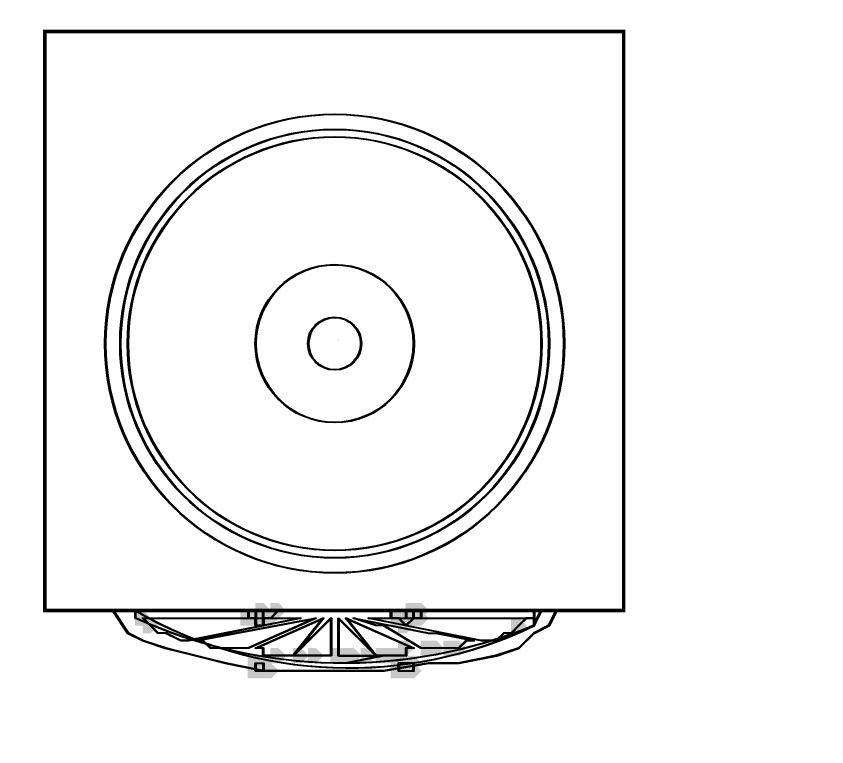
# Model space of a CAD drawing. Header units: millimetres. Extents: x -354900 to 8840672, y 0 to 292181.
# Drawn here: x -50925.6 to -50469.1, y 74435.2 to 74846.5 of the extents above; entities that cross this region are included whole.
import ezdxf
from ezdxf import colors
from ezdxf.entities.mleader import LeaderData, LeaderLine
from ezdxf.math import Vec2, Vec3

# ---------------------------------------------------------------- set-up
doc = ezdxf.new("R2010")
doc.units = ezdxf.units.MM
doc.header["$MEASUREMENT"] = 0
doc.layers.get('0').update_dxf_attribs({"color": 250, "lineweight": 9})
doc.layers.add('АР_Отметки', color=250, linetype='Continuous', lineweight=15)
doc.layers.add('ТХ_обор_бытовое', color=14, linetype='Continuous')
doc.styles.add('ISOCPEUR', font='isocpeur.ttf', dxfattribs={"width": 0.7})

# ---------------------------------------------------------------- blocks, each defined once
blk = doc.blocks.new('_DotSmall')
at = {"color": 0, "linetype": 'ByBlock', "const_width": 0.5}
blk.add_lwpolyline([(-0.0625, 0, 1), (0.0625, 0, 1)], format="xyb", close=True, dxfattribs=at)
blk = doc.blocks.new('У300')
at = {"layer": 'ТХ_обор_бытовое', "transparency": 33554559}
for points in [[(-230546.28, 67417.27), (-230550.51, 67417.27), (-230550.51, 67413.03), (-230546.28, 67408.8), (-230542.05, 67413.03), (-230542.05, 67417.27)], [(-230546.23, 67417.78), (-230550.46, 67417.78), (-230550.46, 67413.55), (-230546.23, 67409.31), (-230541.99, 67413.55), (-230541.99, 67417.78)], [(-230550.51, 67413.03), (-230554.75, 67413.03), (-230554.75, 67408.8), (-230550.51, 67404.57), (-230546.28, 67408.8), (-230546.28, 67413.03)], [(-230550.46, 67413.55), (-230554.69, 67413.55), (-230554.69, 67409.31), (-230550.46, 67405.08), (-230546.23, 67409.31), (-230546.23, 67413.55)], [(-230546.28, 67358), (-230550.51, 67358), (-230550.51, 67353.77), (-230546.28, 67349.53), (-230542.05, 67353.77), (-230542.05, 67358)], [(-230546.28, 67358), (-230550.51, 67358), (-230550.51, 67353.77), (-230546.28, 67349.53), (-230542.05, 67353.77), (-230542.05, 67358)], [(-230546.23, 67358.51), (-230550.46, 67358.51), (-230550.46, 67354.28), (-230546.23, 67350.04), (-230541.99, 67354.28), (-230541.99, 67358.51)], [(-230546.23, 67358.51), (-230550.46, 67358.51), (-230550.46, 67354.28), (-230546.23, 67350.04), (-230541.99, 67354.28), (-230541.99, 67358.51)], [(-230575.91, 67353.77), (-230580.15, 67353.77), (-230580.15, 67349.53), (-230575.91, 67345.3), (-230571.68, 67349.53), (-230571.68, 67353.77)], [(-230575.91, 67353.77), (-230580.15, 67353.77), (-230580.15, 67349.53), (-230575.91, 67345.3), (-230571.68, 67349.53), (-230571.68, 67353.77)], [(-230575.91, 67353.77), (-230580.15, 67353.77), (-230580.15, 67349.53), (-230575.91, 67345.3), (-230571.68, 67349.53), (-230571.68, 67353.77)], [(-230575.91, 67353.77), (-230580.15, 67353.77), (-230580.15, 67349.53), (-230575.91, 67345.3), (-230571.68, 67349.53), (-230571.68, 67353.77)], [(-230575.91, 67353.77), (-230580.15, 67353.77), (-230580.15, 67349.53), (-230575.91, 67345.3), (-230571.68, 67349.53), (-230571.68, 67353.77)], [(-230575.91, 67353.77), (-230580.15, 67353.77), (-230580.15, 67349.53), (-230575.91, 67345.3), (-230571.68, 67349.53), (-230571.68, 67353.77)], [(-230575.86, 67354.28), (-230580.09, 67354.28), (-230580.09, 67350.04), (-230575.86, 67345.81), (-230571.63, 67350.04), (-230571.63, 67354.28)], [(-230575.86, 67354.28), (-230580.09, 67354.28), (-230580.09, 67350.04), (-230575.86, 67345.81), (-230571.63, 67350.04), (-230571.63, 67354.28)], [(-230575.86, 67354.28), (-230580.09, 67354.28), (-230580.09, 67350.04), (-230575.86, 67345.81), (-230571.63, 67350.04), (-230571.63, 67354.28)], [(-230575.86, 67354.28), (-230580.09, 67354.28), (-230580.09, 67350.04), (-230575.86, 67345.81), (-230571.63, 67350.04), (-230571.63, 67354.28)], [(-230575.86, 67354.28), (-230580.09, 67354.28), (-230580.09, 67350.04), (-230575.86, 67345.81), (-230571.63, 67350.04), (-230571.63, 67354.28)], [(-230575.86, 67354.28), (-230580.09, 67354.28), (-230580.09, 67350.04), (-230575.86, 67345.81), (-230571.63, 67350.04), (-230571.63, 67354.28)], [(-230571.68, 67353.77), (-230575.91, 67353.77), (-230575.91, 67349.53), (-230571.68, 67345.3), (-230567.45, 67349.53), (-230567.45, 67353.77)], [(-230571.68, 67353.77), (-230575.91, 67353.77), (-230575.91, 67349.53), (-230571.68, 67345.3), (-230567.45, 67349.53), (-230567.45, 67353.77)], [(-230571.68, 67353.77), (-230575.91, 67353.77), (-230575.91, 67349.53), (-230571.68, 67345.3), (-230567.45, 67349.53), (-230567.45, 67353.77)], [(-230571.68, 67353.77), (-230575.91, 67353.77), (-230575.91, 67349.53), (-230571.68, 67345.3), (-230567.45, 67349.53), (-230567.45, 67353.77)], [(-230571.68, 67353.77), (-230575.91, 67353.77), (-230575.91, 67349.53), (-230571.68, 67345.3), (-230567.45, 67349.53), (-230567.45, 67353.77)], [(-230571.63, 67354.28), (-230575.86, 67354.28), (-230575.86, 67350.04), (-230571.63, 67345.81), (-230567.39, 67350.04), (-230567.39, 67354.28)], [(-230571.63, 67354.28), (-230575.86, 67354.28), (-230575.86, 67350.04), (-230571.63, 67345.81), (-230567.39, 67350.04), (-230567.39, 67354.28)], [(-230571.63, 67354.28), (-230575.86, 67354.28), (-230575.86, 67350.04), (-230571.63, 67345.81), (-230567.39, 67350.04), (-230567.39, 67354.28)], [(-230571.63, 67354.28), (-230575.86, 67354.28), (-230575.86, 67350.04), (-230571.63, 67345.81), (-230567.39, 67350.04), (-230567.39, 67354.28)], [(-230571.63, 67354.28), (-230575.86, 67354.28), (-230575.86, 67350.04), (-230571.63, 67345.81), (-230567.39, 67350.04), (-230567.39, 67354.28)], [(-230546.28, 67353.77), (-230550.51, 67353.77), (-230550.51, 67349.53), (-230546.28, 67345.3), (-230542.05, 67349.53), (-230542.05, 67353.77)], [(-230546.28, 67353.77), (-230550.51, 67353.77), (-230550.51, 67349.53), (-230546.28, 67345.3), (-230542.05, 67349.53), (-230542.05, 67353.77)], [(-230546.28, 67353.77), (-230550.51, 67353.77), (-230550.51, 67349.53), (-230546.28, 67345.3), (-230542.05, 67349.53), (-230542.05, 67353.77)], [(-230546.23, 67354.28), (-230550.46, 67354.28), (-230550.46, 67350.04), (-230546.23, 67345.81), (-230541.99, 67350.04), (-230541.99, 67354.28)], [(-230546.23, 67354.28), (-230550.46, 67354.28), (-230550.46, 67350.04), (-230546.23, 67345.81), (-230541.99, 67350.04), (-230541.99, 67354.28)], [(-230546.23, 67354.28), (-230550.46, 67354.28), (-230550.46, 67350.04), (-230546.23, 67345.81), (-230541.99, 67350.04), (-230541.99, 67354.28)], [(-230575.91, 67349.53), (-230580.15, 67349.53), (-230580.15, 67345.3), (-230575.91, 67341.07), (-230571.68, 67345.3), (-230571.68, 67349.53)], [(-230575.91, 67349.53), (-230580.15, 67349.53), (-230580.15, 67345.3), (-230575.91, 67341.07), (-230571.68, 67345.3), (-230571.68, 67349.53)], [(-230575.91, 67349.53), (-230580.15, 67349.53), (-230580.15, 67345.3), (-230575.91, 67341.07), (-230571.68, 67345.3), (-230571.68, 67349.53)], [(-230575.91, 67349.53), (-230580.15, 67349.53), (-230580.15, 67345.3), (-230575.91, 67341.07), (-230571.68, 67345.3), (-230571.68, 67349.53)], [(-230575.91, 67349.53), (-230580.15, 67349.53), (-230580.15, 67345.3), (-230575.91, 67341.07), (-230571.68, 67345.3), (-230571.68, 67349.53)], [(-230575.91, 67349.53), (-230580.15, 67349.53), (-230580.15, 67345.3), (-230575.91, 67341.07), (-230571.68, 67345.3), (-230571.68, 67349.53)], [(-230575.91, 67349.53), (-230580.15, 67349.53), (-230580.15, 67345.3), (-230575.91, 67341.07), (-230571.68, 67345.3), (-230571.68, 67349.53)], [(-230575.91, 67349.53), (-230580.15, 67349.53), (-230580.15, 67345.3), (-230575.91, 67341.07), (-230571.68, 67345.3), (-230571.68, 67349.53)], [(-230575.91, 67349.53), (-230580.15, 67349.53), (-230580.15, 67345.3), (-230575.91, 67341.07), (-230571.68, 67345.3), (-230571.68, 67349.53)], [(-230575.91, 67349.53), (-230580.15, 67349.53), (-230580.15, 67345.3), (-230575.91, 67341.07), (-230571.68, 67345.3), (-230571.68, 67349.53)], [(-230575.91, 67349.53), (-230580.15, 67349.53), (-230580.15, 67345.3), (-230575.91, 67341.07), (-230571.68, 67345.3), (-230571.68, 67349.53)], [(-230575.91, 67349.53), (-230580.15, 67349.53), (-230580.15, 67345.3), (-230575.91, 67341.07), (-230571.68, 67345.3), (-230571.68, 67349.53)], [(-230575.91, 67349.53), (-230580.15, 67349.53), (-230580.15, 67345.3), (-230575.91, 67341.07), (-230571.68, 67345.3), (-230571.68, 67349.53)], [(-230575.86, 67350.04), (-230580.09, 67350.04), (-230580.09, 67345.81), (-230575.86, 67341.58), (-230571.63, 67345.81), (-230571.63, 67350.04)], [(-230575.86, 67350.04), (-230580.09, 67350.04), (-230580.09, 67345.81), (-230575.86, 67341.58), (-230571.63, 67345.81), (-230571.63, 67350.04)], [(-230575.86, 67350.04), (-230580.09, 67350.04), (-230580.09, 67345.81), (-230575.86, 67341.58), (-230571.63, 67345.81), (-230571.63, 67350.04)], [(-230575.86, 67350.04), (-230580.09, 67350.04), (-230580.09, 67345.81), (-230575.86, 67341.58), (-230571.63, 67345.81), (-230571.63, 67350.04)], [(-230575.86, 67350.04), (-230580.09, 67350.04), (-230580.09, 67345.81), (-230575.86, 67341.58), (-230571.63, 67345.81), (-230571.63, 67350.04)], [(-230575.86, 67350.04), (-230580.09, 67350.04), (-230580.09, 67345.81), (-230575.86, 67341.58), (-230571.63, 67345.81), (-230571.63, 67350.04)], [(-230575.86, 67350.04), (-230580.09, 67350.04), (-230580.09, 67345.81), (-230575.86, 67341.58), (-230571.63, 67345.81), (-230571.63, 67350.04)], [(-230575.86, 67350.04), (-230580.09, 67350.04), (-230580.09, 67345.81), (-230575.86, 67341.58), (-230571.63, 67345.81), (-230571.63, 67350.04)], [(-230575.86, 67350.04), (-230580.09, 67350.04), (-230580.09, 67345.81), (-230575.86, 67341.58), (-230571.63, 67345.81), (-230571.63, 67350.04)], [(-230575.86, 67350.04), (-230580.09, 67350.04), (-230580.09, 67345.81), (-230575.86, 67341.58), (-230571.63, 67345.81), (-230571.63, 67350.04)], [(-230575.86, 67350.04), (-230580.09, 67350.04), (-230580.09, 67345.81), (-230575.86, 67341.58), (-230571.63, 67345.81), (-230571.63, 67350.04)], [(-230575.86, 67350.04), (-230580.09, 67350.04), (-230580.09, 67345.81), (-230575.86, 67341.58), (-230571.63, 67345.81), (-230571.63, 67350.04)], [(-230575.86, 67350.04), (-230580.09, 67350.04), (-230580.09, 67345.81), (-230575.86, 67341.58), (-230571.63, 67345.81), (-230571.63, 67350.04)], [(-230571.68, 67349.53), (-230575.91, 67349.53), (-230575.91, 67345.3), (-230571.68, 67341.07), (-230567.45, 67345.3), (-230567.45, 67349.53)], [(-230571.68, 67349.53), (-230575.91, 67349.53), (-230575.91, 67345.3), (-230571.68, 67341.07), (-230567.45, 67345.3), (-230567.45, 67349.53)], [(-230571.68, 67349.53), (-230575.91, 67349.53), (-230575.91, 67345.3), (-230571.68, 67341.07), (-230567.45, 67345.3), (-230567.45, 67349.53)], [(-230571.68, 67349.53), (-230575.91, 67349.53), (-230575.91, 67345.3), (-230571.68, 67341.07), (-230567.45, 67345.3), (-230567.45, 67349.53)], [(-230571.68, 67349.53), (-230575.91, 67349.53), (-230575.91, 67345.3), (-230571.68, 67341.07), (-230567.45, 67345.3), (-230567.45, 67349.53)], [(-230571.68, 67349.53), (-230575.91, 67349.53), (-230575.91, 67345.3), (-230571.68, 67341.07), (-230567.45, 67345.3), (-230567.45, 67349.53)], [(-230571.68, 67349.53), (-230575.91, 67349.53), (-230575.91, 67345.3), (-230571.68, 67341.07), (-230567.45, 67345.3), (-230567.45, 67349.53)], [(-230571.68, 67349.53), (-230575.91, 67349.53), (-230575.91, 67345.3), (-230571.68, 67341.07), (-230567.45, 67345.3), (-230567.45, 67349.53)], [(-230571.63, 67350.04), (-230575.86, 67350.04), (-230575.86, 67345.81), (-230571.63, 67341.58), (-230567.39, 67345.81), (-230567.39, 67350.04)], [(-230571.63, 67350.04), (-230575.86, 67350.04), (-230575.86, 67345.81), (-230571.63, 67341.58), (-230567.39, 67345.81), (-230567.39, 67350.04)], [(-230571.63, 67350.04), (-230575.86, 67350.04), (-230575.86, 67345.81), (-230571.63, 67341.58), (-230567.39, 67345.81), (-230567.39, 67350.04)], [(-230571.63, 67350.04), (-230575.86, 67350.04), (-230575.86, 67345.81), (-230571.63, 67341.58), (-230567.39, 67345.81), (-230567.39, 67350.04)], [(-230571.63, 67350.04), (-230575.86, 67350.04), (-230575.86, 67345.81), (-230571.63, 67341.58), (-230567.39, 67345.81), (-230567.39, 67350.04)], [(-230571.63, 67350.04), (-230575.86, 67350.04), (-230575.86, 67345.81), (-230571.63, 67341.58), (-230567.39, 67345.81), (-230567.39, 67350.04)], [(-230571.63, 67350.04), (-230575.86, 67350.04), (-230575.86, 67345.81), (-230571.63, 67341.58), (-230567.39, 67345.81), (-230567.39, 67350.04)], [(-230571.63, 67350.04), (-230575.86, 67350.04), (-230575.86, 67345.81), (-230571.63, 67341.58), (-230567.39, 67345.81), (-230567.39, 67350.04)], [(-230546.28, 67349.53), (-230550.51, 67349.53), (-230550.51, 67345.3), (-230546.28, 67341.07), (-230542.05, 67345.3), (-230542.05, 67349.53)], [(-230546.23, 67350.04), (-230550.46, 67350.04), (-230550.46, 67345.81), (-230546.23, 67341.58), (-230541.99, 67345.81), (-230541.99, 67350.04)], [(-230542.05, 67349.53), (-230546.28, 67349.53), (-230546.28, 67345.3), (-230542.05, 67341.07), (-230537.81, 67345.3), (-230537.81, 67349.53)], [(-230541.99, 67350.04), (-230546.23, 67350.04), (-230546.23, 67345.81), (-230541.99, 67341.58), (-230537.76, 67345.81), (-230537.76, 67350.04)], [(-230575.91, 67345.3), (-230580.15, 67345.3), (-230580.15, 67341.07), (-230575.91, 67336.83), (-230571.68, 67341.07), (-230571.68, 67345.3)], [(-230575.86, 67345.81), (-230580.09, 67345.81), (-230580.09, 67341.58), (-230575.86, 67337.34), (-230571.63, 67341.58), (-230571.63, 67345.81)], [(-230546.28, 67345.3), (-230550.51, 67345.3), (-230550.51, 67341.07), (-230546.28, 67336.83), (-230542.05, 67341.07), (-230542.05, 67345.3)], [(-230546.28, 67345.3), (-230550.51, 67345.3), (-230550.51, 67341.07), (-230546.28, 67336.83), (-230542.05, 67341.07), (-230542.05, 67345.3)], [(-230546.28, 67345.3), (-230550.51, 67345.3), (-230550.51, 67341.07), (-230546.28, 67336.83), (-230542.05, 67341.07), (-230542.05, 67345.3)], [(-230546.28, 67345.3), (-230550.51, 67345.3), (-230550.51, 67341.07), (-230546.28, 67336.83), (-230542.05, 67341.07), (-230542.05, 67345.3)], [(-230546.23, 67345.81), (-230550.46, 67345.81), (-230550.46, 67341.58), (-230546.23, 67337.34), (-230541.99, 67341.58), (-230541.99, 67345.81)], [(-230546.23, 67345.81), (-230550.46, 67345.81), (-230550.46, 67341.58), (-230546.23, 67337.34), (-230541.99, 67341.58), (-230541.99, 67345.81)], [(-230546.23, 67345.81), (-230550.46, 67345.81), (-230550.46, 67341.58), (-230546.23, 67337.34), (-230541.99, 67341.58), (-230541.99, 67345.81)], [(-230546.23, 67345.81), (-230550.46, 67345.81), (-230550.46, 67341.58), (-230546.23, 67337.34), (-230541.99, 67341.58), (-230541.99, 67345.81)], [(-230567.45, 67341.07), (-230571.68, 67341.07), (-230571.68, 67336.83), (-230567.45, 67332.6), (-230563.21, 67336.83), (-230563.21, 67341.07)], [(-230567.39, 67341.58), (-230571.63, 67341.58), (-230571.63, 67337.34), (-230567.39, 67333.11), (-230563.16, 67337.34), (-230563.16, 67341.58)], [(-230542.05, 67341.07), (-230546.28, 67341.07), (-230546.28, 67336.83), (-230542.05, 67332.6), (-230537.81, 67336.83), (-230537.81, 67341.07)], [(-230542.05, 67341.07), (-230546.28, 67341.07), (-230546.28, 67336.83), (-230542.05, 67332.6), (-230537.81, 67336.83), (-230537.81, 67341.07)], [(-230541.99, 67341.58), (-230546.23, 67341.58), (-230546.23, 67337.34), (-230541.99, 67333.11), (-230537.76, 67337.34), (-230537.76, 67341.58)], [(-230541.99, 67341.58), (-230546.23, 67341.58), (-230546.23, 67337.34), (-230541.99, 67333.11), (-230537.76, 67337.34), (-230537.76, 67341.58)], [(-230567.45, 67328.37), (-230571.68, 67328.37), (-230571.68, 67324.13), (-230567.45, 67319.9), (-230563.21, 67324.13), (-230563.21, 67328.37)], [(-230567.39, 67328.88), (-230571.63, 67328.88), (-230571.63, 67324.64), (-230567.39, 67320.41), (-230563.16, 67324.64), (-230563.16, 67328.88)], [(-230567.45, 67319.9), (-230571.68, 67319.9), (-230571.68, 67315.67), (-230567.45, 67311.43), (-230563.21, 67315.67), (-230563.21, 67319.9)], [(-230567.39, 67320.41), (-230571.63, 67320.41), (-230571.63, 67316.18), (-230567.39, 67311.94), (-230563.16, 67316.18), (-230563.16, 67320.41)], [(-230567.45, 67307.2), (-230571.68, 67307.2), (-230571.68, 67302.97), (-230567.45, 67298.73), (-230563.21, 67302.97), (-230563.21, 67307.2)], [(-230567.39, 67307.71), (-230571.63, 67307.71), (-230571.63, 67303.48), (-230567.39, 67299.24), (-230563.16, 67303.48), (-230563.16, 67307.71)], [(-230567.45, 67302.97), (-230571.68, 67302.97), (-230571.68, 67298.73), (-230567.45, 67294.5), (-230563.21, 67298.73), (-230563.21, 67302.97)], [(-230567.45, 67302.97), (-230571.68, 67302.97), (-230571.68, 67298.73), (-230567.45, 67294.5), (-230563.21, 67298.73), (-230563.21, 67302.97)], [(-230567.39, 67303.48), (-230571.63, 67303.48), (-230571.63, 67299.24), (-230567.39, 67295.01), (-230563.16, 67299.24), (-230563.16, 67303.48)], [(-230567.39, 67303.48), (-230571.63, 67303.48), (-230571.63, 67299.24), (-230567.39, 67295.01), (-230563.16, 67299.24), (-230563.16, 67303.48)], [(-230567.45, 67298.73), (-230571.68, 67298.73), (-230571.68, 67294.5), (-230567.45, 67290.27), (-230563.21, 67294.5), (-230563.21, 67298.73)], [(-230567.45, 67298.73), (-230571.68, 67298.73), (-230571.68, 67294.5), (-230567.45, 67290.27), (-230563.21, 67294.5), (-230563.21, 67298.73)], [(-230567.45, 67298.73), (-230571.68, 67298.73), (-230571.68, 67294.5), (-230567.45, 67290.27), (-230563.21, 67294.5), (-230563.21, 67298.73)], [(-230567.45, 67298.73), (-230571.68, 67298.73), (-230571.68, 67294.5), (-230567.45, 67290.27), (-230563.21, 67294.5), (-230563.21, 67298.73)], [(-230567.39, 67299.24), (-230571.63, 67299.24), (-230571.63, 67295.01), (-230567.39, 67290.78), (-230563.16, 67295.01), (-230563.16, 67299.24)], [(-230567.39, 67299.24), (-230571.63, 67299.24), (-230571.63, 67295.01), (-230567.39, 67290.78), (-230563.16, 67295.01), (-230563.16, 67299.24)], [(-230567.39, 67299.24), (-230571.63, 67299.24), (-230571.63, 67295.01), (-230567.39, 67290.78), (-230563.16, 67295.01), (-230563.16, 67299.24)], [(-230567.39, 67299.24), (-230571.63, 67299.24), (-230571.63, 67295.01), (-230567.39, 67290.78), (-230563.16, 67295.01), (-230563.16, 67299.24)], [(-230567.45, 67290.27), (-230571.68, 67290.27), (-230571.68, 67286.03), (-230567.45, 67281.8), (-230563.21, 67286.03), (-230563.21, 67290.27)], [(-230567.39, 67290.78), (-230571.63, 67290.78), (-230571.63, 67286.54), (-230567.39, 67282.31), (-230563.16, 67286.54), (-230563.16, 67290.78)], [(-230567.45, 67281.8), (-230571.68, 67281.8), (-230571.68, 67277.57), (-230567.45, 67273.33), (-230563.21, 67277.57), (-230563.21, 67281.8)], [(-230567.45, 67281.8), (-230571.68, 67281.8), (-230571.68, 67277.57), (-230567.45, 67273.33), (-230563.21, 67277.57), (-230563.21, 67281.8)], [(-230567.39, 67282.31), (-230571.63, 67282.31), (-230571.63, 67278.08), (-230567.39, 67273.84), (-230563.16, 67278.08), (-230563.16, 67282.31)], [(-230567.39, 67282.31), (-230571.63, 67282.31), (-230571.63, 67278.08), (-230567.39, 67273.84), (-230563.16, 67278.08), (-230563.16, 67282.31)], [(-230567.45, 67277.57), (-230571.68, 67277.57), (-230571.68, 67273.33), (-230567.45, 67269.1), (-230563.21, 67273.33), (-230563.21, 67277.57)], [(-230567.39, 67278.08), (-230571.63, 67278.08), (-230571.63, 67273.84), (-230567.39, 67269.61), (-230563.16, 67273.84), (-230563.16, 67278.08)], [(-230575.91, 67273.33), (-230580.15, 67273.33), (-230580.15, 67269.1), (-230575.91, 67264.87), (-230571.68, 67269.1), (-230571.68, 67273.33)], [(-230575.91, 67273.33), (-230580.15, 67273.33), (-230580.15, 67269.1), (-230575.91, 67264.87), (-230571.68, 67269.1), (-230571.68, 67273.33)], [(-230575.86, 67273.84), (-230580.09, 67273.84), (-230580.09, 67269.61), (-230575.86, 67265.38), (-230571.63, 67269.61), (-230571.63, 67273.84)], [(-230575.86, 67273.84), (-230580.09, 67273.84), (-230580.09, 67269.61), (-230575.86, 67265.38), (-230571.63, 67269.61), (-230571.63, 67273.84)], [(-230567.45, 67273.33), (-230571.68, 67273.33), (-230571.68, 67269.1), (-230567.45, 67264.87), (-230563.21, 67269.1), (-230563.21, 67273.33)], [(-230567.39, 67273.84), (-230571.63, 67273.84), (-230571.63, 67269.61), (-230567.39, 67265.38), (-230563.16, 67269.61), (-230563.16, 67273.84)], [(-230546.28, 67273.33), (-230550.51, 67273.33), (-230550.51, 67269.1), (-230546.28, 67264.87), (-230542.05, 67269.1), (-230542.05, 67273.33)], [(-230546.28, 67273.33), (-230550.51, 67273.33), (-230550.51, 67269.1), (-230546.28, 67264.87), (-230542.05, 67269.1), (-230542.05, 67273.33)], [(-230546.28, 67273.33), (-230550.51, 67273.33), (-230550.51, 67269.1), (-230546.28, 67264.87), (-230542.05, 67269.1), (-230542.05, 67273.33)], [(-230546.28, 67273.33), (-230550.51, 67273.33), (-230550.51, 67269.1), (-230546.28, 67264.87), (-230542.05, 67269.1), (-230542.05, 67273.33)], [(-230546.23, 67273.84), (-230550.46, 67273.84), (-230550.46, 67269.61), (-230546.23, 67265.38), (-230541.99, 67269.61), (-230541.99, 67273.84)], [(-230546.23, 67273.84), (-230550.46, 67273.84), (-230550.46, 67269.61), (-230546.23, 67265.38), (-230541.99, 67269.61), (-230541.99, 67273.84)], [(-230546.23, 67273.84), (-230550.46, 67273.84), (-230550.46, 67269.61), (-230546.23, 67265.38), (-230541.99, 67269.61), (-230541.99, 67273.84)], [(-230546.23, 67273.84), (-230550.46, 67273.84), (-230550.46, 67269.61), (-230546.23, 67265.38), (-230541.99, 67269.61), (-230541.99, 67273.84)], [(-230575.91, 67269.1), (-230580.15, 67269.1), (-230580.15, 67264.87), (-230575.91, 67260.63), (-230571.68, 67264.87), (-230571.68, 67269.1)], [(-230575.91, 67269.1), (-230580.15, 67269.1), (-230580.15, 67264.87), (-230575.91, 67260.63), (-230571.68, 67264.87), (-230571.68, 67269.1)], [(-230575.91, 67269.1), (-230580.15, 67269.1), (-230580.15, 67264.87), (-230575.91, 67260.63), (-230571.68, 67264.87), (-230571.68, 67269.1)], [(-230575.91, 67269.1), (-230580.15, 67269.1), (-230580.15, 67264.87), (-230575.91, 67260.63), (-230571.68, 67264.87), (-230571.68, 67269.1)], [(-230575.91, 67269.1), (-230580.15, 67269.1), (-230580.15, 67264.87), (-230575.91, 67260.63), (-230571.68, 67264.87), (-230571.68, 67269.1)], [(-230575.91, 67269.1), (-230580.15, 67269.1), (-230580.15, 67264.87), (-230575.91, 67260.63), (-230571.68, 67264.87), (-230571.68, 67269.1)], [(-230575.91, 67269.1), (-230580.15, 67269.1), (-230580.15, 67264.87), (-230575.91, 67260.63), (-230571.68, 67264.87), (-230571.68, 67269.1)], [(-230575.91, 67269.1), (-230580.15, 67269.1), (-230580.15, 67264.87), (-230575.91, 67260.63), (-230571.68, 67264.87), (-230571.68, 67269.1)], [(-230575.91, 67269.1), (-230580.15, 67269.1), (-230580.15, 67264.87), (-230575.91, 67260.63), (-230571.68, 67264.87), (-230571.68, 67269.1)], [(-230575.86, 67269.61), (-230580.09, 67269.61), (-230580.09, 67265.38), (-230575.86, 67261.14), (-230571.63, 67265.38), (-230571.63, 67269.61)], [(-230575.86, 67269.61), (-230580.09, 67269.61), (-230580.09, 67265.38), (-230575.86, 67261.14), (-230571.63, 67265.38), (-230571.63, 67269.61)], [(-230575.86, 67269.61), (-230580.09, 67269.61), (-230580.09, 67265.38), (-230575.86, 67261.14), (-230571.63, 67265.38), (-230571.63, 67269.61)], [(-230575.86, 67269.61), (-230580.09, 67269.61), (-230580.09, 67265.38), (-230575.86, 67261.14), (-230571.63, 67265.38), (-230571.63, 67269.61)], [(-230575.86, 67269.61), (-230580.09, 67269.61), (-230580.09, 67265.38), (-230575.86, 67261.14), (-230571.63, 67265.38), (-230571.63, 67269.61)], [(-230575.86, 67269.61), (-230580.09, 67269.61), (-230580.09, 67265.38), (-230575.86, 67261.14), (-230571.63, 67265.38), (-230571.63, 67269.61)], [(-230575.86, 67269.61), (-230580.09, 67269.61), (-230580.09, 67265.38), (-230575.86, 67261.14), (-230571.63, 67265.38), (-230571.63, 67269.61)], [(-230575.86, 67269.61), (-230580.09, 67269.61), (-230580.09, 67265.38), (-230575.86, 67261.14), (-230571.63, 67265.38), (-230571.63, 67269.61)], [(-230575.86, 67269.61), (-230580.09, 67269.61), (-230580.09, 67265.38), (-230575.86, 67261.14), (-230571.63, 67265.38), (-230571.63, 67269.61)], [(-230571.68, 67269.1), (-230575.91, 67269.1), (-230575.91, 67264.87), (-230571.68, 67260.63), (-230567.45, 67264.87), (-230567.45, 67269.1)], [(-230571.68, 67269.1), (-230575.91, 67269.1), (-230575.91, 67264.87), (-230571.68, 67260.63), (-230567.45, 67264.87), (-230567.45, 67269.1)], [(-230571.68, 67269.1), (-230575.91, 67269.1), (-230575.91, 67264.87), (-230571.68, 67260.63), (-230567.45, 67264.87), (-230567.45, 67269.1)], [(-230571.68, 67269.1), (-230575.91, 67269.1), (-230575.91, 67264.87), (-230571.68, 67260.63), (-230567.45, 67264.87), (-230567.45, 67269.1)], [(-230571.68, 67269.1), (-230575.91, 67269.1), (-230575.91, 67264.87), (-230571.68, 67260.63), (-230567.45, 67264.87), (-230567.45, 67269.1)], [(-230571.68, 67269.1), (-230575.91, 67269.1), (-230575.91, 67264.87), (-230571.68, 67260.63), (-230567.45, 67264.87), (-230567.45, 67269.1)], [(-230571.68, 67269.1), (-230575.91, 67269.1), (-230575.91, 67264.87), (-230571.68, 67260.63), (-230567.45, 67264.87), (-230567.45, 67269.1)], [(-230571.68, 67269.1), (-230575.91, 67269.1), (-230575.91, 67264.87), (-230571.68, 67260.63), (-230567.45, 67264.87), (-230567.45, 67269.1)], [(-230571.68, 67269.1), (-230575.91, 67269.1), (-230575.91, 67264.87), (-230571.68, 67260.63), (-230567.45, 67264.87), (-230567.45, 67269.1)], [(-230571.63, 67269.61), (-230575.86, 67269.61), (-230575.86, 67265.38), (-230571.63, 67261.14), (-230567.39, 67265.38), (-230567.39, 67269.61)], [(-230571.63, 67269.61), (-230575.86, 67269.61), (-230575.86, 67265.38), (-230571.63, 67261.14), (-230567.39, 67265.38), (-230567.39, 67269.61)], [(-230571.63, 67269.61), (-230575.86, 67269.61), (-230575.86, 67265.38), (-230571.63, 67261.14), (-230567.39, 67265.38), (-230567.39, 67269.61)], [(-230571.63, 67269.61), (-230575.86, 67269.61), (-230575.86, 67265.38), (-230571.63, 67261.14), (-230567.39, 67265.38), (-230567.39, 67269.61)], [(-230571.63, 67269.61), (-230575.86, 67269.61), (-230575.86, 67265.38), (-230571.63, 67261.14), (-230567.39, 67265.38), (-230567.39, 67269.61)], [(-230571.63, 67269.61), (-230575.86, 67269.61), (-230575.86, 67265.38), (-230571.63, 67261.14), (-230567.39, 67265.38), (-230567.39, 67269.61)], [(-230571.63, 67269.61), (-230575.86, 67269.61), (-230575.86, 67265.38), (-230571.63, 67261.14), (-230567.39, 67265.38), (-230567.39, 67269.61)], [(-230571.63, 67269.61), (-230575.86, 67269.61), (-230575.86, 67265.38), (-230571.63, 67261.14), (-230567.39, 67265.38), (-230567.39, 67269.61)], [(-230571.63, 67269.61), (-230575.86, 67269.61), (-230575.86, 67265.38), (-230571.63, 67261.14), (-230567.39, 67265.38), (-230567.39, 67269.61)], [(-230563.21, 67269.1), (-230567.45, 67269.1), (-230567.45, 67264.87), (-230563.21, 67260.63), (-230558.98, 67264.87), (-230558.98, 67269.1)], [(-230563.16, 67269.61), (-230567.39, 67269.61), (-230567.39, 67265.38), (-230563.16, 67261.14), (-230558.93, 67265.38), (-230558.93, 67269.61)], [(-230550.51, 67269.1), (-230554.75, 67269.1), (-230554.75, 67264.87), (-230550.51, 67260.63), (-230546.28, 67264.87), (-230546.28, 67269.1)], [(-230550.51, 67269.1), (-230554.75, 67269.1), (-230554.75, 67264.87), (-230550.51, 67260.63), (-230546.28, 67264.87), (-230546.28, 67269.1)], [(-230550.46, 67269.61), (-230554.69, 67269.61), (-230554.69, 67265.38), (-230550.46, 67261.14), (-230546.23, 67265.38), (-230546.23, 67269.61)], [(-230550.46, 67269.61), (-230554.69, 67269.61), (-230554.69, 67265.38), (-230550.46, 67261.14), (-230546.23, 67265.38), (-230546.23, 67269.61)], [(-230546.28, 67269.1), (-230550.51, 67269.1), (-230550.51, 67264.87), (-230546.28, 67260.63), (-230542.05, 67264.87), (-230542.05, 67269.1)], [(-230546.28, 67269.1), (-230550.51, 67269.1), (-230550.51, 67264.87), (-230546.28, 67260.63), (-230542.05, 67264.87), (-230542.05, 67269.1)], [(-230546.23, 67269.61), (-230550.46, 67269.61), (-230550.46, 67265.38), (-230546.23, 67261.14), (-230541.99, 67265.38), (-230541.99, 67269.61)], [(-230546.23, 67269.61), (-230550.46, 67269.61), (-230550.46, 67265.38), (-230546.23, 67261.14), (-230541.99, 67265.38), (-230541.99, 67269.61)], [(-230575.91, 67264.87), (-230580.15, 67264.87), (-230580.15, 67260.63), (-230575.91, 67256.4), (-230571.68, 67260.63), (-230571.68, 67264.87)], [(-230575.91, 67264.87), (-230580.15, 67264.87), (-230580.15, 67260.63), (-230575.91, 67256.4), (-230571.68, 67260.63), (-230571.68, 67264.87)], [(-230575.91, 67264.87), (-230580.15, 67264.87), (-230580.15, 67260.63), (-230575.91, 67256.4), (-230571.68, 67260.63), (-230571.68, 67264.87)], [(-230575.91, 67264.87), (-230580.15, 67264.87), (-230580.15, 67260.63), (-230575.91, 67256.4), (-230571.68, 67260.63), (-230571.68, 67264.87)], [(-230575.91, 67264.87), (-230580.15, 67264.87), (-230580.15, 67260.63), (-230575.91, 67256.4), (-230571.68, 67260.63), (-230571.68, 67264.87)], [(-230575.86, 67265.38), (-230580.09, 67265.38), (-230580.09, 67261.14), (-230575.86, 67256.91), (-230571.63, 67261.14), (-230571.63, 67265.38)], [(-230575.86, 67265.38), (-230580.09, 67265.38), (-230580.09, 67261.14), (-230575.86, 67256.91), (-230571.63, 67261.14), (-230571.63, 67265.38)], [(-230575.86, 67265.38), (-230580.09, 67265.38), (-230580.09, 67261.14), (-230575.86, 67256.91), (-230571.63, 67261.14), (-230571.63, 67265.38)], [(-230575.86, 67265.38), (-230580.09, 67265.38), (-230580.09, 67261.14), (-230575.86, 67256.91), (-230571.63, 67261.14), (-230571.63, 67265.38)], [(-230575.86, 67265.38), (-230580.09, 67265.38), (-230580.09, 67261.14), (-230575.86, 67256.91), (-230571.63, 67261.14), (-230571.63, 67265.38)], [(-230571.68, 67264.87), (-230575.91, 67264.87), (-230575.91, 67260.63), (-230571.68, 67256.4), (-230567.45, 67260.63), (-230567.45, 67264.87)], [(-230571.68, 67264.87), (-230575.91, 67264.87), (-230575.91, 67260.63), (-230571.68, 67256.4), (-230567.45, 67260.63), (-230567.45, 67264.87)], [(-230571.68, 67264.87), (-230575.91, 67264.87), (-230575.91, 67260.63), (-230571.68, 67256.4), (-230567.45, 67260.63), (-230567.45, 67264.87)], [(-230571.63, 67265.38), (-230575.86, 67265.38), (-230575.86, 67261.14), (-230571.63, 67256.91), (-230567.39, 67261.14), (-230567.39, 67265.38)], [(-230571.63, 67265.38), (-230575.86, 67265.38), (-230575.86, 67261.14), (-230571.63, 67256.91), (-230567.39, 67261.14), (-230567.39, 67265.38)], [(-230571.63, 67265.38), (-230575.86, 67265.38), (-230575.86, 67261.14), (-230571.63, 67256.91), (-230567.39, 67261.14), (-230567.39, 67265.38)], [(-230546.28, 67264.87), (-230550.51, 67264.87), (-230550.51, 67260.63), (-230546.28, 67256.4), (-230542.05, 67260.63), (-230542.05, 67264.87)], [(-230546.28, 67264.87), (-230550.51, 67264.87), (-230550.51, 67260.63), (-230546.28, 67256.4), (-230542.05, 67260.63), (-230542.05, 67264.87)], [(-230546.23, 67265.38), (-230550.46, 67265.38), (-230550.46, 67261.14), (-230546.23, 67256.91), (-230541.99, 67261.14), (-230541.99, 67265.38)], [(-230546.23, 67265.38), (-230550.46, 67265.38), (-230550.46, 67261.14), (-230546.23, 67256.91), (-230541.99, 67261.14), (-230541.99, 67265.38)], [(-230542.05, 67264.87), (-230546.28, 67264.87), (-230546.28, 67260.63), (-230542.05, 67256.4), (-230537.81, 67260.63), (-230537.81, 67264.87)], [(-230541.99, 67265.38), (-230546.23, 67265.38), (-230546.23, 67261.14), (-230541.99, 67256.91), (-230537.76, 67261.14), (-230537.76, 67265.38)], [(-230563.16, 67256.91), (-230567.39, 67256.91), (-230567.39, 67252.68), (-230563.16, 67248.44), (-230558.93, 67252.68), (-230558.93, 67256.91)], [(-230546.28, 67260.63), (-230550.51, 67260.63), (-230550.51, 67256.4), (-230546.28, 67252.17), (-230542.05, 67256.4), (-230542.05, 67260.63)], [(-230546.28, 67260.63), (-230550.51, 67260.63), (-230550.51, 67256.4), (-230546.28, 67252.17), (-230542.05, 67256.4), (-230542.05, 67260.63)], [(-230546.23, 67261.14), (-230550.46, 67261.14), (-230550.46, 67256.91), (-230546.23, 67252.68), (-230541.99, 67256.91), (-230541.99, 67261.14)], [(-230546.23, 67261.14), (-230550.46, 67261.14), (-230550.46, 67256.91), (-230546.23, 67252.68), (-230541.99, 67256.91), (-230541.99, 67261.14)], [(-230542.05, 67260.63), (-230546.28, 67260.63), (-230546.28, 67256.4), (-230542.05, 67252.17), (-230537.81, 67256.4), (-230537.81, 67260.63)], [(-230542.05, 67260.63), (-230546.28, 67260.63), (-230546.28, 67256.4), (-230542.05, 67252.17), (-230537.81, 67256.4), (-230537.81, 67260.63)], [(-230541.99, 67261.14), (-230546.23, 67261.14), (-230546.23, 67256.91), (-230541.99, 67252.68), (-230537.76, 67256.91), (-230537.76, 67261.14)], [(-230541.99, 67261.14), (-230546.23, 67261.14), (-230546.23, 67256.91), (-230541.99, 67252.68), (-230537.76, 67256.91), (-230537.76, 67261.14)], [(-230563.21, 67256.4), (-230567.45, 67256.4), (-230567.45, 67252.17), (-230563.21, 67247.93), (-230558.98, 67252.17), (-230558.98, 67256.4)], [(-230563.21, 67252.17), (-230567.45, 67252.17), (-230567.45, 67247.93), (-230563.21, 67243.7), (-230558.98, 67247.93), (-230558.98, 67252.17)], [(-230563.16, 67252.68), (-230567.39, 67252.68), (-230567.39, 67248.44), (-230563.16, 67244.21), (-230558.93, 67248.44), (-230558.93, 67252.68)], [(-230563.21, 67243.7), (-230567.45, 67243.7), (-230567.45, 67239.47), (-230563.21, 67235.23), (-230558.98, 67239.47), (-230558.98, 67243.7)], [(-230563.16, 67244.21), (-230567.39, 67244.21), (-230567.39, 67239.98), (-230563.16, 67235.74), (-230558.93, 67239.98), (-230558.93, 67244.21)], [(-230563.21, 67239.47), (-230567.45, 67239.47), (-230567.45, 67235.23), (-230563.21, 67231), (-230558.98, 67235.23), (-230558.98, 67239.47)], [(-230563.16, 67239.98), (-230567.39, 67239.98), (-230567.39, 67235.74), (-230563.16, 67231.51), (-230558.93, 67235.74), (-230558.93, 67239.98)], [(-230550.51, 67205.6), (-230554.75, 67205.6), (-230554.75, 67201.37), (-230550.51, 67197.13), (-230546.28, 67201.37), (-230546.28, 67205.6)], [(-230550.46, 67206.11), (-230554.69, 67206.11), (-230554.69, 67201.88), (-230550.46, 67197.64), (-230546.23, 67201.88), (-230546.23, 67206.11)]]:
    blk.add_hatch(color=256, dxfattribs=at).paths.add_polyline_path(points)
at = {"layer": 'ТХ_обор_бытовое', "const_width": 2}
blk.add_lwpolyline([(-230216.03, 67468.58), (-230216.03, 67142.61), (-230541.99, 67142.61), (-230541.99, 67468.58)], close=True, dxfattribs=at)
at = {"layer": 'ТХ_обор_бытовое'}
for points in [[(-230550.46, 67184.94), (-230554.69, 67193.41), (-230563.16, 67201.88), (-230567.39, 67214.58), (-230571.63, 67235.74), (-230571.63, 67252.68), (-230575.86, 67278.08), (-230575.86, 67299.24), (-230575.86, 67324.64), (-230575.86, 67345.81), (-230571.63, 67366.98), (-230567.39, 67383.91), (-230563.16, 67400.85), (-230558.93, 67413.55), (-230554.69, 67422.01), (-230541.99, 67430.48), (-230554.69, 67422.01), (-230558.93, 67413.55), (-230563.16, 67400.85), (-230567.39, 67383.91), (-230571.63, 67366.98), (-230575.86, 67345.81), (-230575.86, 67324.64), (-230575.86, 67299.24), (-230575.86, 67278.08), (-230571.63, 67252.68), (-230571.63, 67235.74), (-230567.39, 67214.58), (-230563.16, 67201.88), (-230554.69, 67193.41), (-230550.46, 67184.94), (-230541.99, 67180.71), (-230550.46, 67184.94), (-230554.69, 67193.41), (-230563.16, 67201.88), (-230567.39, 67214.58), (-230571.63, 67235.74), (-230571.63, 67252.68), (-230575.86, 67278.08), (-230575.86, 67299.24), (-230575.86, 67324.64), (-230575.86, 67345.81), (-230571.63, 67366.98), (-230567.39, 67383.91), (-230563.16, 67400.85), (-230558.93, 67413.55), (-230554.69, 67422.01), (-230541.99, 67430.48)], [(-230571.63, 67366.98), (-230575.86, 67345.81), (-230575.86, 67324.64), (-230575.86, 67299.24), (-230575.86, 67278.08)], [(-230541.99, 67354.28), (-230546.23, 67354.28), (-230546.23, 67350.04), (-230550.46, 67350.04), (-230550.46, 67345.81), (-230546.23, 67345.81), (-230546.23, 67341.58), (-230541.99, 67337.34), (-230546.23, 67341.58), (-230546.23, 67345.81), (-230550.46, 67345.81), (-230550.46, 67350.04), (-230546.23, 67350.04), (-230546.23, 67354.28)], [(-230575.86, 67350.04), (-230575.86, 67345.81), (-230575.86, 67350.04), (-230571.63, 67350.04), (-230571.63, 67345.81), (-230575.86, 67345.81)], [(-230541.99, 67350.04), (-230546.23, 67350.04), (-230546.23, 67345.81), (-230541.99, 67345.81)], [(-230389.59, 67303.48), (-230389.59, 67303.48)], [(-230567.39, 67278.08), (-230571.63, 67299.24)], [(-230541.99, 67265.38), (-230546.23, 67265.38), (-230546.23, 67261.14), (-230541.99, 67261.14)], [(-230541.99, 67193.41), (-230546.23, 67193.41), (-230550.46, 67193.41), (-230541.99, 67189.18)], [(-230541.99, 67180.71), (-230550.46, 67184.94), (-230541.99, 67180.71)]]:
    blk.add_lwpolyline(points, dxfattribs=at)
at = {"layer": 'ТХ_обор_бытовое', "elevation": -0.56}
for points in [[(-230550.51, 67184.43), (-230554.75, 67192.9), (-230563.21, 67201.37), (-230567.45, 67214.07), (-230571.68, 67235.23), (-230571.68, 67252.17), (-230575.91, 67277.57), (-230575.91, 67298.73), (-230575.91, 67324.13), (-230575.91, 67345.3), (-230571.68, 67366.47), (-230567.45, 67383.4), (-230563.21, 67400.33), (-230558.98, 67413.03), (-230554.75, 67421.5), (-230542.05, 67429.97), (-230554.75, 67421.5), (-230558.98, 67413.03), (-230563.21, 67400.33), (-230567.45, 67383.4), (-230571.68, 67366.47), (-230575.91, 67345.3), (-230575.91, 67324.13), (-230575.91, 67298.73), (-230575.91, 67277.57), (-230571.68, 67252.17), (-230571.68, 67235.23), (-230567.45, 67214.07), (-230563.21, 67201.37), (-230554.75, 67192.9), (-230550.51, 67184.43), (-230542.05, 67180.2), (-230550.51, 67184.43), (-230554.75, 67192.9), (-230563.21, 67201.37), (-230567.45, 67214.07), (-230571.68, 67235.23), (-230571.68, 67252.17), (-230575.91, 67277.57), (-230575.91, 67298.73), (-230575.91, 67324.13), (-230575.91, 67345.3), (-230571.68, 67366.47), (-230567.45, 67383.4), (-230563.21, 67400.33), (-230558.98, 67413.03), (-230554.75, 67421.5), (-230542.05, 67429.97)], [(-230571.68, 67366.47), (-230575.91, 67345.3), (-230575.91, 67324.13), (-230575.91, 67298.73), (-230575.91, 67277.57)], [(-230542.05, 67353.77), (-230546.28, 67353.77), (-230546.28, 67349.53), (-230550.51, 67349.53), (-230550.51, 67345.3), (-230546.28, 67345.3), (-230546.28, 67341.07), (-230542.05, 67336.83), (-230546.28, 67341.07), (-230546.28, 67345.3), (-230550.51, 67345.3), (-230550.51, 67349.53), (-230546.28, 67349.53), (-230546.28, 67353.77)], [(-230575.91, 67349.53), (-230575.91, 67345.3), (-230575.91, 67349.53), (-230571.68, 67349.53), (-230571.68, 67345.3), (-230575.91, 67345.3)], [(-230542.05, 67349.53), (-230546.28, 67349.53), (-230546.28, 67345.3), (-230542.05, 67345.3)], [(-230389.64, 67302.97), (-230389.64, 67302.97)], [(-230567.45, 67277.57), (-230571.68, 67298.73)], [(-230542.05, 67264.87), (-230546.28, 67264.87), (-230546.28, 67260.63), (-230542.05, 67260.63)], [(-230542.05, 67192.9), (-230546.28, 67192.9), (-230550.51, 67192.9), (-230542.05, 67188.67)], [(-230542.05, 67180.2), (-230550.51, 67184.43), (-230542.05, 67180.2)]]:
    blk.add_lwpolyline(points, dxfattribs=at)
blk.add_lwpolyline([(-230546.28, 67417.27), (-230542.05, 67417.27, 0.248454), (-230550.51, 67192.9, -0.207133)], format="xyb", close=True, dxfattribs=at)
at = {"layer": 'ТХ_обор_бытовое'}
blk.add_lwpolyline([(-230546.23, 67417.78), (-230541.99, 67417.78, 0.248454), (-230550.46, 67193.41, -0.207133)], format="xyb", close=True, dxfattribs=at)
at = {"layer": 'ТХ_обор_бытовое', "elevation": -0.56}
for points in [[(-230546.28, 67324.13), (-230558.98, 67387.63), (-230558.98, 67391.87), (-230554.75, 67400.33), (-230554.75, 67404.57), (-230550.51, 67408.8), (-230546.28, 67413.03)], [(-230546.28, 67315.67), (-230563.21, 67353.77), (-230563.21, 67358), (-230563.21, 67362.23), (-230563.21, 67366.47), (-230563.21, 67370.7), (-230563.21, 67374.93), (-230558.98, 67379.17), (-230558.98, 67383.4)], [(-230567.45, 67328.37), (-230567.45, 67332.6), (-230567.45, 67336.83), (-230567.45, 67341.07), (-230567.45, 67345.3), (-230563.21, 67345.3), (-230563.21, 67349.53), (-230546.28, 67311.43)], [(-230567.45, 67307.2), (-230567.45, 67311.43), (-230567.45, 67315.67), (-230567.45, 67319.9), (-230567.45, 67324.13), (-230567.45, 67328.37), (-230546.28, 67307.2)], [(-230546.28, 67302.97), (-230567.45, 67302.97), (-230567.45, 67298.73), (-230567.45, 67294.5), (-230567.45, 67290.27), (-230567.45, 67286.03), (-230567.45, 67281.8)], [(-230567.45, 67269.1), (-230567.45, 67273.33), (-230567.45, 67277.57), (-230567.45, 67281.8), (-230546.28, 67298.73), (-230563.21, 67260.63), (-230563.21, 67264.87), (-230567.45, 67264.87)], [(-230563.21, 67256.4), (-230550.51, 67277.57), (-230550.51, 67281.8), (-230546.28, 67294.5), (-230554.75, 67252.17), (-230554.75, 67247.93), (-230558.98, 67226.77), (-230558.98, 67231), (-230563.21, 67235.23), (-230563.21, 67239.47), (-230563.21, 67243.7), (-230563.21, 67247.93), (-230563.21, 67252.17)], [(-230546.28, 67192.9), (-230546.28, 67197.13), (-230550.51, 67201.37), (-230554.75, 67205.6), (-230554.75, 67209.83), (-230558.98, 67214.07), (-230558.98, 67218.3), (-230558.98, 67222.53), (-230546.28, 67286.03)], [(-230542.05, 67256.4), (-230546.28, 67256.4), (-230546.28, 67260.63), (-230550.51, 67264.87), (-230546.28, 67269.1), (-230546.28, 67273.33), (-230542.05, 67273.33), (-230546.28, 67273.33), (-230546.28, 67269.1), (-230550.51, 67264.87), (-230546.28, 67260.63), (-230546.28, 67256.4)], [(-230571.68, 67264.87), (-230571.68, 67269.1), (-230575.91, 67269.1), (-230575.91, 67264.87), (-230575.91, 67260.63), (-230571.68, 67260.63)]]:
    blk.add_lwpolyline(points, close=True, dxfattribs=at)
at = {"layer": 'ТХ_обор_бытовое'}
for points in [[(-230546.23, 67324.64), (-230558.93, 67388.15), (-230558.93, 67392.38), (-230554.69, 67400.85), (-230554.69, 67405.08), (-230550.46, 67409.31), (-230546.23, 67413.55)], [(-230546.23, 67316.18), (-230563.16, 67354.28), (-230563.16, 67358.51), (-230563.16, 67362.74), (-230563.16, 67366.98), (-230563.16, 67371.21), (-230563.16, 67375.44), (-230558.93, 67379.68), (-230558.93, 67383.91)], [(-230567.39, 67328.88), (-230567.39, 67333.11), (-230567.39, 67337.34), (-230567.39, 67341.58), (-230567.39, 67345.81), (-230563.16, 67345.81), (-230563.16, 67350.04), (-230546.23, 67311.94)], [(-230567.39, 67307.71), (-230567.39, 67311.94), (-230567.39, 67316.18), (-230567.39, 67320.41), (-230567.39, 67324.64), (-230567.39, 67328.88), (-230546.23, 67307.71)], [(-230546.23, 67303.48), (-230567.39, 67303.48), (-230567.39, 67299.24), (-230567.39, 67295.01), (-230567.39, 67290.78), (-230567.39, 67286.54), (-230567.39, 67282.31)], [(-230567.39, 67269.61), (-230567.39, 67273.84), (-230567.39, 67278.08), (-230567.39, 67282.31), (-230546.23, 67299.24), (-230563.16, 67261.14), (-230563.16, 67265.38), (-230567.39, 67265.38)], [(-230563.16, 67256.91), (-230550.46, 67278.08), (-230550.46, 67282.31), (-230546.23, 67295.01), (-230554.69, 67252.68), (-230554.69, 67248.44), (-230558.93, 67227.28), (-230558.93, 67231.51), (-230563.16, 67235.74), (-230563.16, 67239.98), (-230563.16, 67244.21), (-230563.16, 67248.44), (-230563.16, 67252.68)], [(-230546.23, 67193.41), (-230546.23, 67197.64), (-230550.46, 67201.88), (-230554.69, 67206.11), (-230554.69, 67210.34), (-230558.93, 67214.58), (-230558.93, 67218.81), (-230558.93, 67223.04), (-230546.23, 67286.54)], [(-230541.99, 67256.91), (-230546.23, 67256.91), (-230546.23, 67261.14), (-230550.46, 67265.38), (-230546.23, 67269.61), (-230546.23, 67273.84), (-230541.99, 67273.84), (-230546.23, 67273.84), (-230546.23, 67269.61), (-230550.46, 67265.38), (-230546.23, 67261.14), (-230546.23, 67256.91)], [(-230571.63, 67265.38), (-230571.63, 67269.61), (-230575.86, 67269.61), (-230575.86, 67265.38), (-230575.86, 67261.14), (-230571.63, 67261.14)]]:
    blk.add_lwpolyline(points, close=True, dxfattribs=at)
for centre, radius in [((-230391.71, 67305.59), 129.12), ((-230391.71, 67305.59), 129.12), ((-230391.76, 67305.08, -0.56), 129.12), ((-230391.76, 67305.08, -0.56), 129.12), ((-230391.76, 67305.08, -0.56), 120.65), ((-230391.71, 67305.59), 120.65), ((-230391.76, 67305.08, -0.56), 116.42), ((-230391.71, 67305.59), 116.42), ((-230391.76, 67305.08, -0.56), 44.45), ((-230391.71, 67305.59), 44.45), ((-230391.76, 67305.08, -0.56), 14.82), ((-230391.71, 67305.59), 14.82)]:
    blk.add_circle(centre, radius, dxfattribs=at)

msp = doc.modelspace()

# ---------------------------------------------------------------- block references
at = {"layer": 'ТХ_обор_бытовое', "rotation": 90}
msp.add_blockref('У300', (16559.1, 305053.88), dxfattribs=at)

# ---------------------------------------------------------------- leaders
at = {"layer": 'АР_Отметки'}
ml = msp.add_multileader_mtext('Standard', dxfattribs=at)
ml.set_content('+2,850', color=256, style='ISOCPEUR')
ml.set_leader_properties(color=256, linetype='Continuous', lineweight=-1)
ml.set_arrow_properties(name='DOTSMALL')
ml.build(insert=Vec2(0, 0))
ml.multileader.update_dxf_attribs({"has_text_frame": 1, "text_left_attachment_type": 4, "text_right_attachment_type": 4, "dogleg_length": 100, "arrow_head_size": 180})
ctx = ml.context
ctx.base_point, ctx.char_height, ctx.arrow_head_size, ctx.landing_gap_size, ctx.plane_origin = Vec3(-52884.64, 128037.66), 250, 180, 50, Vec3(-52324.72, 128976.95)
ctx.left_attachment, ctx.right_attachment = 4, 4
notes = []
notes.append((ctx, [(0, (0, 0, 0), (0, 0), (1, 0), 1, [])]))
ctx.mtext.insert, ctx.mtext.width, ctx.mtext.line_spacing_style, ctx.mtext.flow_direction = Vec3(-52834.64, 128370.99), 852.697, 2, 5
ml = msp.add_multileader_mtext('Standard', dxfattribs=at)
ml.set_content('+4,590', color=256, style='ISOCPEUR')
ml.set_leader_properties(color=256, linetype='Continuous', lineweight=-1)
ml.set_arrow_properties(name='DOTSMALL')
ml.build(insert=Vec2(0, 0))
ml.multileader.update_dxf_attribs({"has_text_frame": 1, "text_left_attachment_type": 4, "text_right_attachment_type": 4, "dogleg_length": 100, "arrow_head_size": 180})
ctx = ml.context
ctx.base_point, ctx.char_height, ctx.arrow_head_size, ctx.landing_gap_size, ctx.plane_origin = Vec3(-73194.12, 92114.74), 250, 180, 50, Vec3(-73275.51, 90847.18)
ctx.left_attachment, ctx.right_attachment = 4, 4
notes.append((ctx, [(0, (0, 0, 0), (0, 0), (1, 0), 1, [])]))
ctx.mtext.insert, ctx.mtext.width, ctx.mtext.line_spacing_style, ctx.mtext.flow_direction = Vec3(-73144.12, 92448.08), 852.697, 2, 5
ml = msp.add_multileader_mtext('Standard', dxfattribs=at)
ml.set_content('+4,980', color=256, style='ISOCPEUR')
ml.set_leader_properties(color=256, linetype='Continuous', lineweight=-1)
ml.set_arrow_properties(name='DOTSMALL')
ml.build(insert=Vec2(0, 0))
ml.multileader.update_dxf_attribs({"has_text_frame": 1, "text_left_attachment_type": 4, "text_right_attachment_type": 4, "dogleg_length": 100, "arrow_head_size": 180})
ctx = ml.context
ctx.base_point, ctx.char_height, ctx.arrow_head_size, ctx.landing_gap_size, ctx.plane_origin = Vec3(-73259.01, 91044.67), 250, 180, 50, Vec3(-73340.4, 89777.11)
ctx.left_attachment, ctx.right_attachment = 4, 4
notes.append((ctx, [(0, (0, 0, 0), (0, 0), (1, 0), 1, [])]))
ctx.mtext.insert, ctx.mtext.width, ctx.mtext.line_spacing_style, ctx.mtext.flow_direction = Vec3(-73209.01, 91378.01), 852.697, 2, 5
ml = msp.add_multileader_mtext('Standard', dxfattribs=at)
ml.set_content('+5,370', color=256, style='ISOCPEUR')
ml.set_leader_properties(color=256, linetype='Continuous', lineweight=-1)
ml.set_arrow_properties(name='DOTSMALL')
ml.build(insert=Vec2(0, 0))
ml.multileader.update_dxf_attribs({"has_text_frame": 1, "text_left_attachment_type": 4, "text_right_attachment_type": 4, "dogleg_length": 100, "arrow_head_size": 180})
ctx = ml.context
ctx.base_point, ctx.char_height, ctx.arrow_head_size, ctx.landing_gap_size, ctx.plane_origin = Vec3(-73215.75, 89952.99), 250, 180, 50, Vec3(-73297.14, 88685.43)
ctx.left_attachment, ctx.right_attachment = 4, 4
notes.append((ctx, [(0, (0, 0, 0), (0, 0), (1, 0), 1, [])]))
ctx.mtext.insert, ctx.mtext.width, ctx.mtext.line_spacing_style, ctx.mtext.flow_direction = Vec3(-73165.75, 90286.32), 852.697, 2, 5
ml = msp.add_multileader_mtext('Standard', dxfattribs=at)
ml.set_content('+5,760', color=256, style='ISOCPEUR')
ml.set_leader_properties(color=256, linetype='Continuous', lineweight=-1)
ml.set_arrow_properties(name='DOTSMALL')
ml.build(insert=Vec2(0, 0))
ml.multileader.update_dxf_attribs({"has_text_frame": 1, "text_left_attachment_type": 4, "text_right_attachment_type": 4, "dogleg_length": 100, "arrow_head_size": 180})
ctx = ml.context
ctx.base_point, ctx.char_height, ctx.arrow_head_size, ctx.landing_gap_size, ctx.plane_origin = Vec3(-73181.02, 88991.01), 250, 180, 50, Vec3(-73262.41, 87723.45)
ctx.left_attachment, ctx.right_attachment = 4, 4
notes.append((ctx, [(0, (0, 0, 0), (0, 0), (1, 0), 1, [])]))
ctx.mtext.insert, ctx.mtext.width, ctx.mtext.line_spacing_style, ctx.mtext.flow_direction = Vec3(-73131.02, 89324.34), 852.697, 2, 5
ml = msp.add_multileader_mtext('Standard', dxfattribs=at)
ml.set_content('+6,150', color=256, style='ISOCPEUR')
ml.set_leader_properties(color=256, linetype='Continuous', lineweight=-1)
ml.set_arrow_properties(name='DOTSMALL')
ml.build(insert=Vec2(0, 0))
ml.multileader.update_dxf_attribs({"has_text_frame": 1, "text_left_attachment_type": 4, "text_right_attachment_type": 4, "dogleg_length": 100, "arrow_head_size": 180})
ctx = ml.context
ctx.base_point, ctx.char_height, ctx.arrow_head_size, ctx.landing_gap_size, ctx.plane_origin = Vec3(-73215.63, 87993.62), 250, 180, 50, Vec3(-73297.02, 86726.05)
ctx.left_attachment, ctx.right_attachment = 4, 4
notes.append((ctx, [(0, (0, 0, 0), (0, 0), (1, 0), 1, [])]))
ctx.mtext.insert, ctx.mtext.width, ctx.mtext.line_spacing_style, ctx.mtext.flow_direction = Vec3(-73165.63, 88326.95), 852.697, 2, 5
ml = msp.add_multileader_mtext('Standard', dxfattribs=at)
ml.set_content('+2,410', color=256, style='ISOCPEUR')
ml.set_leader_properties(color=256, linetype='Continuous', lineweight=-1)
ml.set_arrow_properties(name='DOTSMALL')
ml.build(insert=Vec2(0, 0))
ml.multileader.update_dxf_attribs({"has_text_frame": 1, "text_left_attachment_type": 4, "text_right_attachment_type": 4, "dogleg_length": 100, "arrow_head_size": 180})
ctx = ml.context
ctx.base_point, ctx.char_height, ctx.arrow_head_size, ctx.landing_gap_size, ctx.plane_origin = Vec3(-60918.74, 81934.13), 250, 180, 50, Vec3(-63406.93, 81104.45)
ctx.left_attachment, ctx.right_attachment = 4, 4
notes.append((ctx, [(0, (0, 0, 0), (0, 0), (1, 0), 1, [])]))
ctx.mtext.insert, ctx.mtext.width, ctx.mtext.line_spacing_style, ctx.mtext.flow_direction = Vec3(-60868.74, 82267.47), 852.697, 2, 5
ml = msp.add_multileader_mtext('Standard', dxfattribs=at)
ml.set_content('+3,950', color=256, style='ISOCPEUR')
ml.set_leader_properties(color=256, linetype='Continuous', lineweight=-1)
ml.set_arrow_properties(name='DOTSMALL')
ml.build(insert=Vec2(0, 0))
ml.multileader.update_dxf_attribs({"has_text_frame": 1, "text_left_attachment_type": 4, "text_right_attachment_type": 4, "dogleg_length": 100, "arrow_head_size": 180})
ctx = ml.context
ctx.base_point, ctx.char_height, ctx.arrow_head_size, ctx.landing_gap_size, ctx.plane_origin = Vec3(-63700.75, 75712.42), 250, 180, 50, Vec3(-63012.89, 74922.43)
ctx.left_attachment, ctx.right_attachment = 4, 4
notes.append((ctx, [(0, (0, 0, 0), (0, 0), (1, 0), 1, [])]))
ctx.mtext.insert, ctx.mtext.width, ctx.mtext.line_spacing_style, ctx.mtext.flow_direction = Vec3(-63650.75, 76045.75), 852.697, 2, 5
ml = msp.add_multileader_mtext('Standard', dxfattribs=at)
ml.set_content('+3,950', color=256, style='ISOCPEUR')
ml.set_leader_properties(color=256, linetype='Continuous', lineweight=-1)
ml.set_arrow_properties(name='DOTSMALL')
ml.build(insert=Vec2(0, 0))
ml.multileader.update_dxf_attribs({"has_text_frame": 1, "text_left_attachment_type": 4, "text_right_attachment_type": 4, "dogleg_length": 100, "arrow_head_size": 180})
ctx = ml.context
ctx.base_point, ctx.char_height, ctx.arrow_head_size, ctx.landing_gap_size, ctx.plane_origin = Vec3(-63700.75, 75712.42), 250, 180, 50, Vec3(-63012.89, 74922.43)
ctx.left_attachment, ctx.right_attachment = 4, 4
notes.append((ctx, [(0, (0, 0, 0), (0, 0), (1, 0), 1, [])]))
ctx.mtext.insert, ctx.mtext.width, ctx.mtext.line_spacing_style, ctx.mtext.flow_direction = Vec3(-63650.75, 76045.75), 852.697, 2, 5
for ctx, leaders in notes:
    for number, flags, end, landing, length, lines in leaders:
        leader = LeaderData()
        leader.index, (leader.has_last_leader_line, leader.has_dogleg_vector, leader.attachment_direction) = number, flags
        leader.last_leader_point, leader.dogleg_vector, leader.dogleg_length = Vec3(end), Vec3(landing), length
        for number, points, colour, breaks in lines:
            line = LeaderLine()
            line.index, line.vertices, line.color, line.breaks = number, Vec3.list(points), colors.encode_raw_color(colour), breaks
            leader.lines.append(line)
        ctx.leaders.append(leader)

doc.saveas('drawing.dxf')
